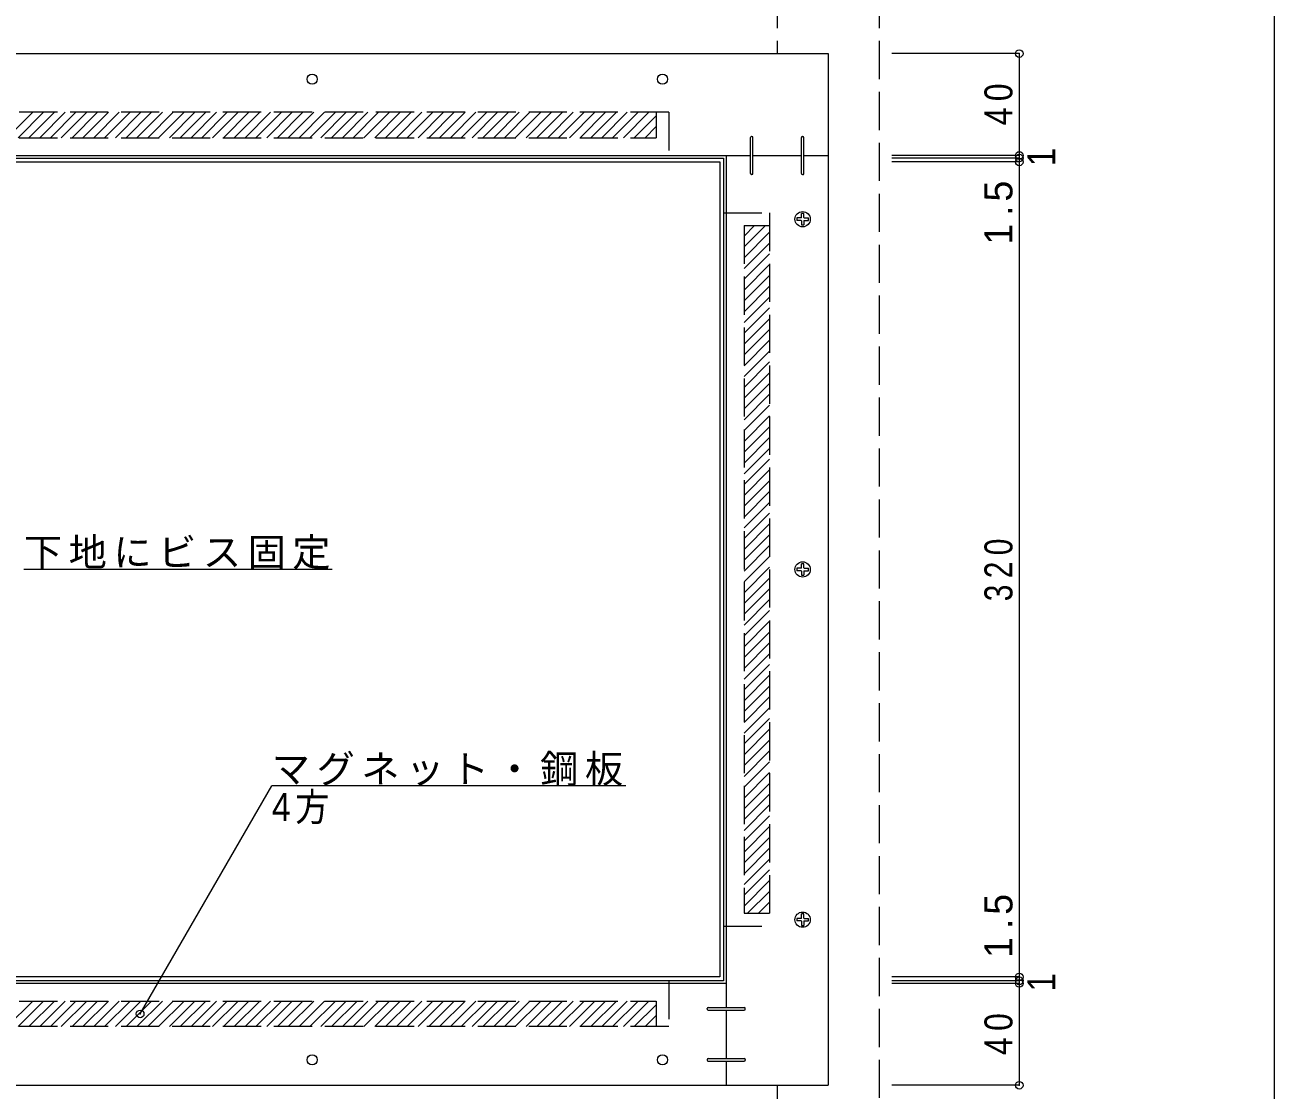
# Model space of a CAD drawing. Units: millimetres at full size, sheet at 1:5. Extents: x -705 to 705, y -488 to 488.
# Drawn here: x 214.8 to 705, y -277.9 to 140.2 of the extents above; entities that cross this region are included whole.
import ezdxf
from ezdxf.enums import TextEntityAlignment as Align

# ---------------------------------------------------------------- set-up
doc = ezdxf.new("R2010")
doc.units = ezdxf.units.MM
doc.header["$LTSCALE"] = 5
doc.header["$PDMODE"] = 32
doc.header["$PDSIZE"] = 3
doc.linetypes.add('DASHED3', pattern=[4, 3, -1])
for name, color, linetype, lineweight in [('2-0_ＫＢ製品', 2, 'Continuous', 9), ('2-2_ハッチ', 7, 'DASHED3', 9), ('2-3_寸法', 4, 'Continuous', 9), ('2-4_引出線字', 4, 'Continuous', 9), ('2-5_文字', 7, 'Continuous', 9), ('2-8_他製品', 7, 'Continuous', 9), ('F-0_図面枠', 5, 'Continuous', 9)]:
    doc.layers.add(name, color=color, linetype=linetype, lineweight=lineweight)
doc.styles.add('HGｺﾞｼｯｸM', font='')
doc.styles.get('HGｺﾞｼｯｸM').set_extended_font_data('HGｺﾞｼｯｸM')

msp = doc.modelspace()

# ---------------------------------------------------------------- linework, layer by layer
at = {"layer": '2-0_ＫＢ製品'}
for p, q in [((125, 129), (530, 129)), ((530, 129), (530, -276)), ((165, 89), (499.506, 89)), ((490, 89), (490, -245.5)), ((500.506, 89), (519.494, 89)), ((520.494, 89), (530, 89)), ((166, 88), (489, 88)), ((167.5, 86.5), (487.5, 86.5)), ((490, -236), (155.489, -236)), ((490, -246.5), (490, -265.489)), ((490, -266.489), (490, -276)), ((125, -276), (530, -276))]:
    msp.add_line(p, q, dxfattribs=at)
at = {"layer": '2-0_ＫＢ製品', "color": 7}
for p, q in [((517.75, 64.5), (517.75, 63.5)), ((519.359, 64.5), (517.75, 64.5)), ((519.5, 64.641), (519.359, 64.5)), ((520.5, 66.25), (519.5, 66.25)), ((519.5, 64.641), (519.5, 66.25)), ((520.5, 64.641), (520.5, 66.25)), ((520.5, 64.641), (520.641, 64.5)), ((520.641, 64.5), (522.25, 64.5)), ((522.25, 63.5), (522.25, 64.5)), ((519.359, 63.5), (517.75, 63.5)), ((519.5, 63.359), (519.359, 63.5)), ((519.5, 63.359), (519.5, 61.75)), ((519.5, 61.75), (520.5, 61.75)), ((520.641, 63.5), (520.5, 63.359)), ((520.5, 63.359), (520.5, 61.75)), ((520.641, 63.5), (522.25, 63.5)), ((517.75, -73), (517.75, -74)), ((519.359, -73), (517.75, -73)), ((519.5, -72.859), (519.359, -73)), ((520.5, -71.25), (519.5, -71.25)), ((519.5, -72.859), (519.5, -71.25)), ((520.5, -72.859), (520.5, -71.25)), ((520.5, -72.859), (520.641, -73)), ((520.641, -73), (522.25, -73)), ((522.25, -74), (522.25, -73)), ((519.359, -74), (517.75, -74)), ((519.5, -74.141), (519.359, -74)), ((519.5, -74.141), (519.5, -75.75)), ((519.5, -75.75), (520.5, -75.75)), ((520.641, -74), (520.5, -74.141)), ((520.5, -74.141), (520.5, -75.75)), ((520.641, -74), (522.25, -74)), ((517.75, -210.5), (517.75, -211.5)), ((519.359, -210.5), (517.75, -210.5)), ((519.5, -210.359), (519.359, -210.5)), ((520.5, -208.75), (519.5, -208.75)), ((519.5, -210.359), (519.5, -208.75)), ((520.5, -210.359), (520.5, -208.75)), ((520.5, -210.359), (520.641, -210.5)), ((520.641, -210.5), (522.25, -210.5)), ((522.25, -211.5), (522.25, -210.5)), ((519.359, -211.5), (517.75, -211.5)), ((519.5, -211.641), (519.359, -211.5)), ((519.5, -211.641), (519.5, -213.25)), ((519.5, -213.25), (520.5, -213.25)), ((520.641, -211.5), (520.5, -211.641)), ((520.5, -211.641), (520.5, -213.25)), ((520.641, -211.5), (522.25, -211.5))]:
    msp.add_line(p, q, dxfattribs=at)
at = {"layer": '2-0_ＫＢ製品'}
for points in [[(489, 88), (489, -235), (166, -235)], [(487.5, 86.5), (487.5, -233.5), (167.5, -233.5)]]:
    msp.add_lwpolyline(points, dxfattribs=at)
for centre in [(327.5, 119), (465, 119), (327.5, -266), (465, -266)]:
    msp.add_circle(centre, 2, dxfattribs=at)
at = {"layer": '2-0_ＫＢ製品', "color": 7}
for centre in [(520, 64), (520, -73.5), (520, -211)]:
    msp.add_circle(centre, 3, dxfattribs=at)
at = {"layer": '2-2_ハッチ'}
for p, q in [((217.836, 106), (207.836, 96)), ((222.079, 106), (212.079, 96)), ((226.322, 106), (216.322, 96)), ((230.564, 106), (220.564, 96)), ((234.807, 106), (224.807, 96)), ((239.05, 106), (229.05, 96)), ((243.292, 106), (233.292, 96)), ((247.535, 106), (237.535, 96)), ((251.778, 106), (241.778, 96)), ((256.02, 106), (246.02, 96)), ((260.263, 106), (250.263, 96)), ((264.505, 106), (254.505, 96)), ((268.748, 106), (258.748, 96)), ((272.991, 106), (262.991, 96)), ((277.233, 106), (267.233, 96)), ((281.476, 106), (271.476, 96)), ((285.719, 106), (275.719, 96)), ((289.961, 106), (279.961, 96)), ((294.204, 106), (284.204, 96)), ((298.447, 106), (288.447, 96)), ((302.689, 106), (292.689, 96)), ((306.932, 106), (296.932, 96)), ((311.174, 106), (301.174, 96)), ((315.417, 106), (305.417, 96)), ((319.66, 106), (309.66, 96)), ((323.902, 106), (313.902, 96)), ((328.145, 106), (318.145, 96)), ((332.388, 106), (322.388, 96)), ((336.63, 106), (326.63, 96)), ((340.873, 106), (330.873, 96)), ((345.116, 106), (335.116, 96)), ((349.358, 106), (339.358, 96)), ((353.601, 106), (343.601, 96)), ((357.844, 106), (347.844, 96)), ((362.086, 106), (352.086, 96)), ((366.329, 106), (356.329, 96)), ((370.571, 106), (360.571, 96)), ((374.814, 106), (364.814, 96)), ((379.057, 106), (369.057, 96)), ((383.299, 106), (373.299, 96)), ((387.542, 106), (377.542, 96)), ((391.785, 106), (381.785, 96)), ((396.027, 106), (386.027, 96)), ((400.27, 106), (390.27, 96)), ((404.513, 106), (394.513, 96)), ((408.755, 106), (398.755, 96)), ((412.998, 106), (402.998, 96)), ((417.241, 106), (407.241, 96)), ((421.483, 106), (411.483, 96)), ((425.726, 106), (415.726, 96)), ((429.968, 106), (419.968, 96)), ((434.211, 106), (424.211, 96)), ((438.454, 106), (428.454, 96)), ((442.696, 106), (432.696, 96)), ((446.939, 106), (436.939, 96)), ((451.182, 106), (441.182, 96)), ((455.424, 106), (445.424, 96)), ((459.667, 106), (449.667, 96)), ((462.5, 104.59), (453.91, 96)), ((462.5, 100.348), (458.152, 96)), ((462.5, 96.105), (462.395, 96)), ((497, 57.377), (501.123, 61.5)), ((497, 53.134), (505.366, 61.5)), ((497, 48.892), (507, 58.892)), ((497, 44.649), (507, 54.649)), ((497, 40.406), (507, 50.406)), ((497, 36.164), (507, 46.164)), ((497, 31.921), (507, 41.921)), ((497, 27.678), (507, 37.678)), ((497, 23.436), (507, 33.436)), ((497, 19.193), (507, 29.193)), ((497, 14.95), (507, 24.95)), ((497, 10.708), (507, 20.708)), ((497, 6.465), (507, 16.465)), ((497, 2.222), (507, 12.222)), ((497, -2.02), (507, 7.98)), ((497, -6.263), (507, 3.737)), ((497, -10.505), (507, -0.505)), ((497, -14.748), (507, -4.748)), ((497, -18.991), (507, -8.991)), ((497, -23.233), (507, -13.233)), ((497, -27.476), (507, -17.476)), ((497, -31.719), (507, -21.719)), ((497, -35.961), (507, -25.961)), ((497, -40.204), (507, -30.204)), ((497, -44.447), (507, -34.447)), ((497, -48.689), (507, -38.689)), ((497, -52.932), (507, -42.932)), ((497, -57.174), (507, -47.174)), ((497, -61.417), (507, -51.417)), ((497, -65.66), (507, -55.66)), ((497, -69.902), (507, -59.902)), ((497, -74.145), (507, -64.145)), ((497, -78.388), (507, -68.388)), ((497, -82.63), (507, -72.63)), ((497, -86.873), (507, -76.873)), ((497, -91.116), (507, -81.116)), ((497, -95.358), (507, -85.358)), ((497, -99.601), (507, -89.601)), ((497, -103.844), (507, -93.844)), ((497, -108.086), (507, -98.086)), ((497, -112.329), (507, -102.329)), ((497, -116.571), (507, -106.571)), ((497, -120.814), (507, -110.814)), ((497, -125.057), (507, -115.057)), ((497, -129.299), (507, -119.299)), ((497, -133.542), (507, -123.542)), ((497, -137.785), (507, -127.785)), ((497, -142.027), (507, -132.027)), ((497, -146.27), (507, -136.27)), ((497, -150.513), (507, -140.513)), ((497, -154.755), (507, -144.755)), ((497, -158.998), (507, -148.998)), ((497, -163.241), (507, -153.241)), ((497, -167.483), (507, -157.483)), ((497, -171.726), (507, -161.726)), ((497, -175.968), (507, -165.968)), ((497, -180.211), (507, -170.211)), ((497, -184.454), (507, -174.454)), ((497, -188.696), (507, -178.696)), ((497, -192.939), (507, -182.939)), ((497, -197.182), (507, -187.182)), ((497, -201.424), (507, -191.424)), ((497, -205.667), (507, -195.667)), ((498.41, -208.5), (507, -199.91)), ((502.652, -208.5), (507, -204.152)), ((506.895, -208.5), (507, -208.395)), ((217.836, -243), (207.836, -253)), ((222.079, -243), (212.079, -253)), ((226.322, -243), (216.322, -253)), ((230.564, -243), (220.564, -253)), ((234.807, -243), (224.807, -253)), ((239.05, -243), (229.05, -253)), ((243.292, -243), (233.292, -253)), ((247.535, -243), (237.535, -253)), ((251.778, -243), (241.778, -253)), ((256.02, -243), (246.02, -253)), ((260.263, -243), (250.263, -253)), ((264.505, -243), (254.505, -253)), ((268.748, -243), (258.748, -253)), ((272.991, -243), (262.991, -253)), ((277.233, -243), (267.233, -253)), ((281.476, -243), (271.476, -253)), ((285.719, -243), (275.719, -253)), ((289.961, -243), (279.961, -253)), ((294.204, -243), (284.204, -253)), ((298.447, -243), (288.447, -253)), ((302.689, -243), (292.689, -253)), ((306.932, -243), (296.932, -253)), ((311.174, -243), (301.174, -253)), ((315.417, -243), (305.417, -253)), ((319.66, -243), (309.66, -253)), ((323.902, -243), (313.902, -253)), ((328.145, -243), (318.145, -253)), ((332.388, -243), (322.388, -253)), ((336.63, -243), (326.63, -253)), ((340.873, -243), (330.873, -253)), ((345.116, -243), (335.116, -253)), ((349.358, -243), (339.358, -253)), ((353.601, -243), (343.601, -253)), ((357.844, -243), (347.844, -253)), ((362.086, -243), (352.086, -253)), ((366.329, -243), (356.329, -253)), ((370.571, -243), (360.571, -253)), ((374.814, -243), (364.814, -253)), ((379.057, -243), (369.057, -253)), ((383.299, -243), (373.299, -253)), ((387.542, -243), (377.542, -253)), ((391.785, -243), (381.785, -253)), ((396.027, -243), (386.027, -253)), ((400.27, -243), (390.27, -253)), ((404.513, -243), (394.513, -253)), ((408.755, -243), (398.755, -253)), ((412.998, -243), (402.998, -253)), ((417.241, -243), (407.241, -253)), ((421.483, -243), (411.483, -253)), ((425.726, -243), (415.726, -253)), ((429.968, -243), (419.968, -253)), ((434.211, -243), (424.211, -253)), ((438.454, -243), (428.454, -253)), ((442.696, -243), (432.696, -253)), ((446.939, -243), (436.939, -253)), ((451.182, -243), (441.182, -253)), ((455.424, -243), (445.424, -253)), ((459.667, -243), (449.667, -253)), ((462.5, -244.41), (453.91, -253)), ((462.5, -248.652), (458.152, -253)), ((462.5, -252.895), (462.395, -253))]:
    msp.add_line(p, q, dxfattribs=at)
at = {"layer": '2-3_寸法'}
for p, q in [((605, 129), (555, 129)), ((605, 129), (605, 89)), ((605, 89), (555, 89)), ((605, 89), (605, 88)), ((605, 88), (555, 88)), ((605, 86.5), (555, 86.5)), ((605, 88), (605, 86.5)), ((605, 86.5), (605, -233.5)), ((605, -233.5), (555, -233.5)), ((605, -235), (555, -235)), ((605, -233.5), (605, -235)), ((605, -235), (605, -236)), ((605, -236), (555, -236)), ((605, -236), (605, -276)), ((605, -276), (555, -276))]:
    msp.add_line(p, q, dxfattribs=at)
for p in [(605, 129), (605, 89), (605, 88), (605, 86.5), (605, -233.5), (605, -235), (605, -236), (605, -276)]:
    msp.add_point(p, dxfattribs=at)
at = {"layer": '2-4_引出線字'}
for p, q in [((335.303, -73.5), (214.386, -73.5)), ((260, -248), (311.673, -158.5)), ((450.66, -158.5), (311.673, -158.5))]:
    msp.add_line(p, q, dxfattribs=at)
msp.add_point((260, -248), dxfattribs=at)
at = {"layer": '2-5_文字'}
for p, q in [((499.506, 81.9), (499.506, 96.1)), ((500.106, 96.5), (499.906, 96.5)), ((500.506, 81.9), (500.506, 96.1)), ((519.494, 81.9), (519.494, 96.1)), ((519.894, 96.5), (520.094, 96.5)), ((520.494, 81.9), (520.494, 96.1)), ((500.106, 81.5), (499.906, 81.5)), ((519.894, 81.5), (520.094, 81.5)), ((482.5, -246.1), (482.5, -245.9)), ((482.9, -245.5), (497.1, -245.5)), ((482.9, -246.5), (497.1, -246.5)), ((497.5, -246.1), (497.5, -245.9)), ((482.5, -265.889), (482.5, -266.089)), ((482.9, -265.489), (497.1, -265.489)), ((482.9, -266.489), (497.1, -266.489)), ((497.5, -265.889), (497.5, -266.089))]:
    msp.add_line(p, q, dxfattribs=at)
for centre, start, end in [((499.906, 96.1), 90, 180), ((500.106, 96.1), 0, 90), ((519.894, 96.1), 90, 180), ((520.094, 96.1), 0, 90), ((499.906, 81.9), 180, 270), ((500.106, 81.9), 270, 0), ((519.894, 81.9), 180, 270), ((520.094, 81.9), 270, 353.07594), ((520.094, 81.9), 353.07594, 0), ((482.9, -245.9), 90, 180), ((482.9, -246.1), 180, 270), ((497.1, -245.9), 0, 90), ((497.1, -246.1), 270, 0), ((482.9, -265.889), 90, 180), ((482.9, -266.089), 180, 263.07594), ((482.9, -266.089), 263.07594, 270), ((497.1, -265.889), 0, 90), ((497.1, -266.089), 270, 0)]:
    msp.add_arc(centre, 0.4, start, end, dxfattribs=at)
at = {"layer": '2-8_他製品', "linetype": 'DASHED3'}
for p, q in [((510, 254), (510, 129)), ((550, 254), (550, -401)), ((467.5, 106), (187.5, 106)), ((462.5, 106), (462.5, 96)), ((467.5, 106), (467.5, 88)), ((192.5, 96), (462.5, 96)), ((489, 66.5), (507, 66.5)), ((507, 66.5), (507, -213.5)), ((497, 61.5), (507, 61.5)), ((497, 61.5), (497, -208.5)), ((497, -208.5), (507, -208.5)), ((489, -213.5), (507, -213.5)), ((467.5, -235), (467.5, -253)), ((192.5, -243), (462.5, -243)), ((462.5, -243), (462.5, -253)), ((467.5, -253), (187.5, -253)), ((510, -276), (510, -401))]:
    msp.add_line(p, q, dxfattribs=at)
at = {"layer": 'F-0_図面枠'}
msp.add_line((705, 487.5), (705, -487.5), dxfattribs=at)

# ---------------------------------------------------------------- texts
at = {"layer": '2-3_寸法', "color": 7, "style": 'HGｺﾞｼｯｸM', "width": 0.9}
for p in [(622.5, 84.75), (622.5, -239.25)]:
    msp.add_text('1', height=11, rotation=90, dxfattribs=at).set_placement(p, align=Align.BOTTOM_LEFT)
at = {"layer": '2-3_寸法', "color": 7, "char_height": 11, "attachment_point": 7, "rotation": 90, "style": 'HGｺﾞｼｯｸM'}
for s, insert in [('\\T1.36;\\W0.85;40', (602.5, 100.875)), ('\\T1.38;1.5', (602.5, 54)), ('\\T1.38;\\W0.8;320', (602.5, -86)), ('\\T1.38;1.5', (602.5, -226)), ('\\T1.36;\\W0.85;40', (602.5, -264.125))]:
    msp.add_mtext(s, dxfattribs=dict(at, insert=insert))
at = {"layer": '2-5_文字', "char_height": 11, "attachment_point": 7, "style": 'HGｺﾞｼｯｸM'}
for s, insert in [('\\T1.17;下地にビス固定', (214.386, -73.5)), ('\\T1.17;マグネット・鋼板', (311.673, -158.5)), ('\\T1.24;\\W0.9;4方', (311.673, -173.5))]:
    msp.add_mtext(s, dxfattribs=dict(at, insert=insert))

doc.saveas('drawing.dxf')
